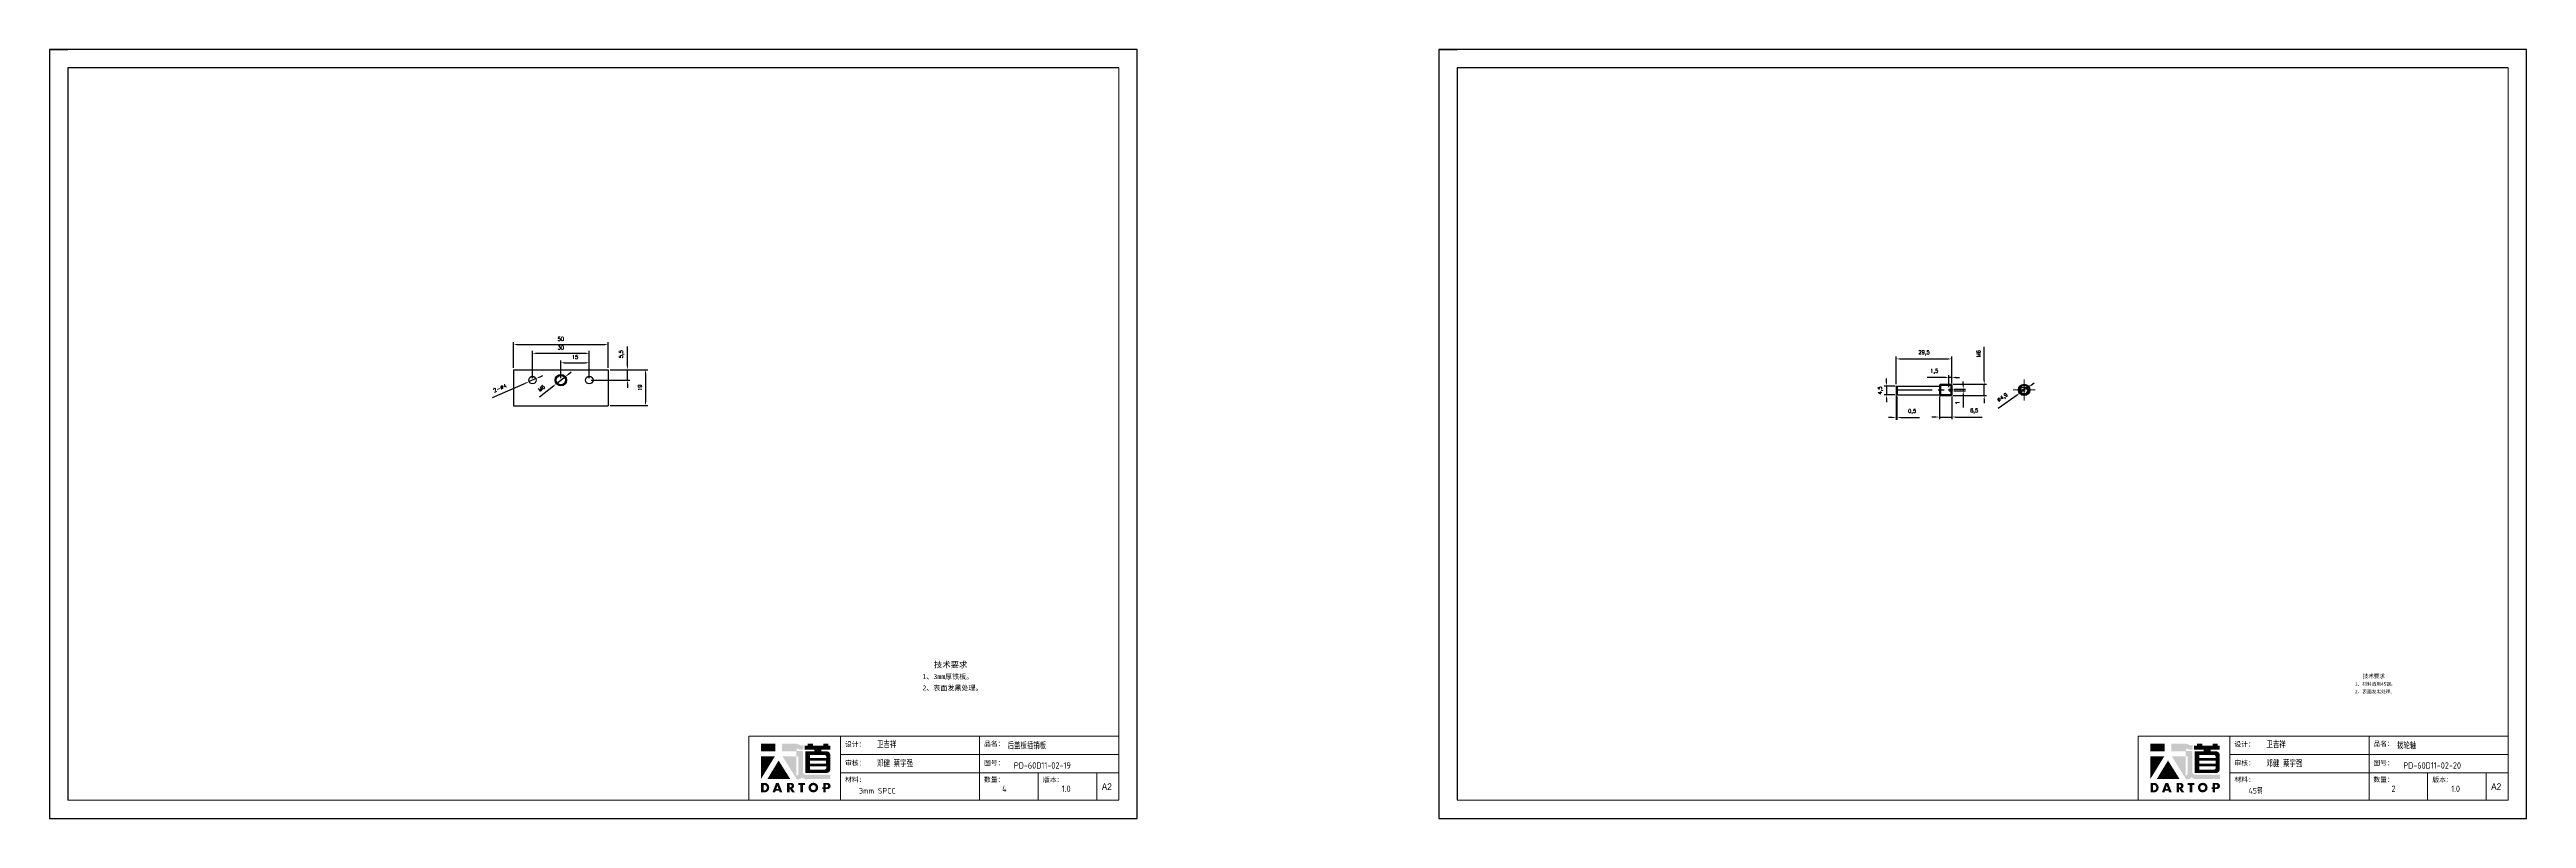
# Model space of a CAD drawing. Header units: millimetres. Extents: x -30327 to 34858, y 4015 to 75103.
# Drawn here: x 20509 to 21818, y 52753 to 53159 of the extents above; entities that cross this region are included whole.
import ezdxf

# ---------------------------------------------------------------- set-up
doc = ezdxf.new("R2010")
doc.units = ezdxf.units.MM
doc.linetypes.add('ACAD_ISO02W100', pattern=[15, 12, -3])
doc.linetypes.add('CENTER2', pattern=[28.575, 19.05, -3.175, 3.175, -3.175])
for name, color, linetype in [('3', 3, 'ACAD_ISO02W100'), ('print', 30, 'Continuous'), ('red', 1, 'CENTER2'), ('yellow', 2, 'Continuous')]:
    doc.layers.add(name, color=color, linetype=linetype)
for name, color, linetype, lineweight in [('A-TITLEBLOCK', 7, 'Continuous', 18), ('cen', 1, 'CENTER2', 9), ('dim', 2, 'Continuous', 9)]:
    doc.layers.add(name, color=color, linetype=linetype, lineweight=lineweight)
doc.styles.add('GB', font='GBENOR.SHX', dxfattribs={"bigfont": 'gbcbig.shx'})
doc.styles.add('HZ', font='')
doc.styles.add('SLDTEXTSTYLE0', font='simfang.ttf', dxfattribs={"bigfont": 'bigfont'})
doc.styles.add('SLDTEXTSTYLE1', font='Gothic.ttf', dxfattribs={"width": 0.913})
doc.styles.get("Standard").update_dxf_attribs({"font": 'txt', "bigfont": 'gbcbig.shx'})
doc.styles.get('HZ').set_extended_font_data('SimSun')
doc.dimstyles.new('mini', dxfattribs={"dimtxt": 2, "dimasz": 2, "dimexe": 1.25, "dimexo": 1, "dimgap": 2, "dimtad": 1, "dimtxsty": 'Standard', "dimcen": 2.5, "dimadec": 0, "dimazin": 0, "dimtfac": 1, "dimtmove": 0, "dimatfit": 3, "dimfxl": 0, "dimarcsym": 0})

# ---------------------------------------------------------------- blocks, each defined once
blk = doc.blocks.new('*D392')
at = {"layer": 'Defpoints', "color": 0}
for p in [(20804.3, 53003.2), (20754.3, 52989.9), (20804.3, 52989.9)]:
    blk.add_point(p, dxfattribs=at)
at = {"layer": 'dim', "color": 0, "lineweight": -2}
for p, q in [((20754.3, 52990.9), (20754.3, 53004.4)), ((20756.3, 53003.2), (20802.3, 53003.2)), ((20804.3, 52990.9), (20804.3, 53004.4))]:
    blk.add_line(p, q, dxfattribs=at)
at = {"layer": 'dim', "color": 0}
for points in [[(20756.3, 53003.5), (20756.3, 53002.8), (20754.3, 53003.2)], [(20802.3, 53003.5), (20802.3, 53002.8), (20804.3, 53003.2)]]:
    blk.add_solid(points, dxfattribs=at)
at = {"layer": 'dim', "color": 0, "insert": (20779.3, 53006.2), "char_height": 2, "attachment_point": 5}
blk.add_mtext('50', dxfattribs=at)
blk = doc.blocks.new('*D393')
at = {"layer": 'Defpoints', "color": 0}
for p in [(20804.3, 52989.9), (20804.3, 52970.9), (20824.1, 52970.9)]:
    blk.add_point(p, dxfattribs=at)
at = {"layer": 'dim', "color": 0, "lineweight": -2}
for p, q in [((20805.3, 52989.9), (20825.3, 52989.9)), ((20824.1, 52987.9), (20824.1, 52972.9)), ((20805.3, 52970.9), (20825.3, 52970.9))]:
    blk.add_line(p, q, dxfattribs=at)
at = {"layer": 'dim', "color": 0}
for points in [[(20823.7, 52987.9), (20824.4, 52987.9), (20824.1, 52989.9)], [(20823.7, 52972.9), (20824.4, 52972.9), (20824.1, 52970.9)]]:
    blk.add_solid(points, dxfattribs=at)
at = {"layer": 'dim', "color": 0, "insert": (20821.1, 52980.4), "char_height": 2, "attachment_point": 5, "rotation": 90}
blk.add_mtext('19', dxfattribs=at)
blk = doc.blocks.new('*D394')
at = {"layer": 'Defpoints', "color": 0}
for p in [(20794.3, 52984.4), (20804.3, 52989.9), (20814.6, 52989.9)]:
    blk.add_point(p, dxfattribs=at)
at = {"layer": 'dim', "color": 0, "lineweight": -2}
for p, q in [((20814.6, 52991.9), (20814.6, 53002.2)), ((20795.3, 52984.4), (20815.8, 52984.4)), ((20805.3, 52989.9), (20815.8, 52989.9)), ((20814.6, 52984.4), (20814.6, 52989.9)), ((20814.6, 52982.4), (20814.6, 52980.4))]:
    blk.add_line(p, q, dxfattribs=at)
at = {"layer": 'dim', "color": 0}
for points in [[(20814.2, 52991.9), (20814.9, 52991.9), (20814.6, 52989.9)], [(20814.2, 52982.4), (20814.9, 52982.4), (20814.6, 52984.4)]]:
    blk.add_solid(points, dxfattribs=at)
at = {"layer": 'dim', "color": 0, "insert": (20811.4, 52998.1), "char_height": 2, "attachment_point": 5, "rotation": 90}
blk.add_mtext('5,5', dxfattribs=at)
blk = doc.blocks.new('*D395')
at = {"layer": 'Defpoints', "color": 0}
for p in [(20794.3, 52998.6), (20764.3, 52984.4), (20794.3, 52984.4)]:
    blk.add_point(p, dxfattribs=at)
at = {"layer": 'dim', "color": 0, "lineweight": -2}
for p, q in [((20764.3, 52985.4), (20764.3, 52999.8)), ((20766.3, 52998.6), (20792.3, 52998.6)), ((20794.3, 52985.4), (20794.3, 52999.8))]:
    blk.add_line(p, q, dxfattribs=at)
at = {"layer": 'dim', "color": 0}
for points in [[(20766.3, 52998.9), (20766.3, 52998.2), (20764.3, 52998.6)], [(20792.3, 52998.9), (20792.3, 52998.2), (20794.3, 52998.6)]]:
    blk.add_solid(points, dxfattribs=at)
at = {"layer": 'dim', "color": 0, "insert": (20779.3, 53001.6), "char_height": 2, "attachment_point": 5}
blk.add_mtext('30', dxfattribs=at)
blk = doc.blocks.new('*D396')
at = {"layer": 'Defpoints', "color": 0}
for p in [(20779.3, 52984.4), (20794.3, 52993.6), (20794.3, 52985.4)]:
    blk.add_point(p, dxfattribs=at)
at = {"layer": 'dim', "color": 0, "lineweight": -2}
for p, q in [((20779.3, 52985.4), (20779.3, 52994.8)), ((20794.3, 52986.4), (20794.3, 52994.8)), ((20781.3, 52993.6), (20792.3, 52993.6))]:
    blk.add_line(p, q, dxfattribs=at)
at = {"layer": 'dim', "color": 0}
for points in [[(20781.3, 52993.9), (20781.3, 52993.2), (20779.3, 52993.6)], [(20792.3, 52993.9), (20792.3, 52993.2), (20794.3, 52993.6)]]:
    blk.add_solid(points, dxfattribs=at)
at = {"layer": 'dim', "color": 0, "insert": (20786.8, 52996.6), "char_height": 2, "attachment_point": 5}
blk.add_mtext('15', dxfattribs=at)
blk = doc.blocks.new('*D397')
at = {"layer": 'Defpoints', "color": 0}
for p in [(20762.5, 52983.6), (20766.2, 52985.2)]:
    blk.add_point(p, dxfattribs=at)
at = {"layer": 'dim', "color": 0, "lineweight": -2}
for p, q in [((20743.1, 52975.2), (20760.7, 52982.8)), ((20766.2, 52985.2), (20762.5, 52983.6)), ((20768, 52986), (20769.8, 52986.8))]:
    blk.add_line(p, q, dxfattribs=at)
at = {"layer": 'dim', "color": 0}
for points in [[(20760.5, 52983.1), (20760.8, 52982.5), (20762.5, 52983.6)], [(20767.9, 52986.3), (20768.1, 52985.7), (20766.2, 52985.2)]]:
    blk.add_solid(points, dxfattribs=at)
at = {"layer": 'dim', "color": 0, "insert": (20747.1, 52980.2), "char_height": 2, "attachment_point": 5, "rotation": 23.3501}
blk.add_mtext('2-∅4', dxfattribs=at)
blk = doc.blocks.new('*D398')
at = {"layer": 'Defpoints', "color": 0}
for p in [(20777, 52982.5), (20781.7, 52986.2)]:
    blk.add_point(p, dxfattribs=at)
at = {"layer": 'dim', "color": 0, "lineweight": -2}
for p, q in [((20768.1, 52975.5), (20775.4, 52981.3)), ((20781.7, 52986.2), (20777, 52982.5)), ((20783.3, 52987.5), (20784.8, 52988.7))]:
    blk.add_line(p, q, dxfattribs=at)
at = {"layer": 'dim', "color": 0}
for points in [[(20775.2, 52981.5), (20775.6, 52981), (20777, 52982.5)], [(20783.1, 52987.8), (20783.5, 52987.2), (20781.7, 52986.2)]]:
    blk.add_solid(points, dxfattribs=at)
at = {"layer": 'dim', "color": 0, "insert": (20769.1, 52980.1), "char_height": 2, "attachment_point": 5, "rotation": 38.3338}
blk.add_mtext('M6', dxfattribs=at)
blk = doc.blocks.new('Dartop Logo')
at = {"true_color": 0xc40018}
h = blk.add_hatch(color=12, dxfattribs=at)
h.set_gradient(color1=(196, 0, 24), color2=(196, 0, 24), tint=1)
h.paths.add_polyline_path([(30.4, -3.9), (33.1, -5), (36, -5), (36, -1.2), (33.6, -1.2), (30.5, 0), (17.9, 0), (17.9, -6.5), (30.1, -6.5), (30.1, -6.6), (30.1, -10.8), (18.3, -10.8), (30.5, -30.3), (32.9, -30.3, 0.279375), (34.6, -28.6), (34.6, -28.5), (34.8, -28.5, 0.143145), (38.2, -30.2), (59.3, -30.2), (59.3, -26.5), (38.1, -26.5, -0.414214), (35.8, -24.2), (35.8, -6.3), (30.4, -6.3)])
h.paths.add_polyline_path([(30.2, -10.8), (31.8, -10.8), (31.8, -26, -0.088936), (30.9, -26.9), (30.2, -26.9)], flags=16)
h = blk.add_hatch(color=12, dxfattribs=at)
h.set_gradient(color1=(196, 0, 24), color2=(196, 0, 24), tint=1)
h.paths.add_polyline_path([(59.2, -1.7), (57.4, -1.7), (57.4, 0.1), (53.1, 0.1), (53.1, -1.6), (44.3, -1.6), (44.3, 0.2), (39.7, 0.2), (39.7, -1.7), (37.2, -1.7), (37.2, -5), (45.5, -5), (45.5, -6.4), (37.7, -6.4), (37.7, -24.9), (56.3, -24.9, 0.414214), (59.1, -22), (59.1, -9.4, 0.414214), (56.3, -6.5), (51.4, -6.5), (51.4, -5), (59.2, -5)])
h.paths.add_polyline_path([(54.2, -9.6, -0.414214), (55.7, -11), (55.7, -12.1), (41.8, -12.1), (41.8, -9.6)], flags=16)
h.paths.add_polyline_path([(55.6, -14.3), (55.6, -17), (41.9, -17), (41.9, -14.3)], flags=16)
h.paths.add_polyline_path([(55.7, -19.4), (55.7, -20.6, -0.414214), (54.3, -22), (41.9, -22), (41.9, -19.4)], flags=16)
h = blk.add_hatch(color=12, dxfattribs=at)
h.set_gradient(color1=(196, 0, 24), color2=(196, 0, 24), tint=1)
h.paths.add_polyline_path([(12.2, 0), (0, 0), (0, -6.4), (12.2, -6.4)])
h = blk.add_hatch(color=12, dxfattribs=at)
h.set_gradient(color1=(196, 0, 24), color2=(196, 0, 24), tint=1)
h.paths.add_polyline_path([(11.8, -10.8), (0, -10.8), (0, -30)])
h = blk.add_hatch(color=12, dxfattribs=at)
h.set_gradient(color1=(196, 0, 24), color2=(196, 0, 24), tint=1)
h.paths.add_polyline_path([(15, -14.3), (5.4, -30.2), (25, -30.2)])
at = {"true_color": 0x646464}
h = blk.add_hatch(color=251, dxfattribs=at)
h.set_gradient(color1=(100, 100, 100), color2=(100, 100, 100), tint=1)
h.paths.add_polyline_path([(4.1, -33.4), (0.1, -33.4), (0.1, -41.5), (3.5, -41.5, 0.793016)])
h.paths.add_polyline_path([(3.6, -39.7), (2.2, -39.7), (2.2, -35.2), (3.4, -35.2, -0.671361)], flags=16)
h = blk.add_hatch(color=251, dxfattribs=at)
h.set_gradient(color1=(100, 100, 100), color2=(100, 100, 100), tint=1)
h.paths.add_polyline_path([(15.1, -33.4), (12.8, -33.4), (9.8, -41.5), (12, -41.5), (12.5, -40.1), (15.5, -40.1), (16, -41.5), (18.2, -41.5)])
h.paths.add_polyline_path([(14.9, -38.5), (13.1, -38.5), (14, -35.9)], flags=16)
h = blk.add_hatch(color=251, dxfattribs=at)
h.set_gradient(color1=(100, 100, 100), color2=(100, 100, 100), tint=1)
h.paths.add_polyline_path([(26.3, -33.4), (22.3, -33.4), (22.3, -41.5), (24.4, -41.5), (24.4, -38.3), (26.6, -41.5), (29.1, -41.5), (26.6, -38.3, 0.744055)])
h.paths.add_polyline_path([(24.4, -37.1), (24.4, -34.9), (25.3, -34.9, -0.796809), (25.3, -37.1)], flags=16)
h = blk.add_hatch(color=251, dxfattribs=at)
h.set_gradient(color1=(100, 100, 100), color2=(100, 100, 100), tint=1)
h.paths.add_polyline_path([(37.4, -33.4), (31.9, -33.4), (31.9, -35.2), (33.6, -35.2), (33.6, -41.5), (35.7, -41.5), (35.7, -35.2), (37.4, -35.2)])
h = blk.add_hatch(color=251, dxfattribs=at)
h.set_gradient(color1=(100, 100, 100), color2=(100, 100, 100), tint=1)
h.paths.add_polyline_path([(40.5, -37.4, 1), (48.8, -37.4, 1)])
h.paths.add_polyline_path([(46.8, -37.4, -1), (42.5, -37.4, -1)], flags=16)
h = blk.add_hatch(color=251, dxfattribs=at)
h.set_gradient(color1=(100, 100, 100), color2=(100, 100, 100), tint=1)
h.paths.add_polyline_path([(56.9, -33.4), (56.7, -33.4), (53.2, -33.4), (53.2, -37.2), (52.3, -37.2), (52.3, -38.7), (53.2, -38.7), (53.2, -41.5), (55.2, -41.5), (55.2, -38.7), (57.5, -38.7, 0.812304)])
h.paths.add_polyline_path([(55.2, -37.2), (55.2, -35), (56.4, -35, -0.778213), (56.3, -37.2)], flags=16)
blk = doc.blocks.new('DT-A2-TITLE')
for p, q in [((594, 420), (0, 420)), ((0, 420), (0, 420)), ((0, 420), (0, 0)), ((0, 420), (10, 420)), ((594, 0), (594, 420)), ((10, 410), (10, 10)), ((584, 410), (10, 410))]:
    blk.add_line(p, q)
at = {"layer": 'A-TITLEBLOCK', "color": 7}
for p, q in [((584, 410), (584, 10)), ((594, 0), (594, 297)), ((382, 10), (382, 45)), ((584, 45), (382, 45)), ((432, 45), (432, 10)), ((508, 45), (508, 10)), ((584, 35), (432, 35)), ((432, 25), (584.1, 25)), ((540, 10), (540, 25)), ((572, 10), (572, 25)), ((0, 0), (594, 0)), ((10, 10), (584, 10))]:
    blk.add_line(p, q, dxfattribs=at)
at = {"layer": 'A-TITLEBLOCK', "xscale": 0.6400000000000001, "yscale": 0.6400000000000001, "zscale": 0.6400000000000001}
blk.add_blockref('Dartop Logo', (388.6, 40.8), dxfattribs=at)
at = {"style": 'GB'}
for tag, p, height in [('#设计', (452, 38.5), 3.5), ('#品名', (523.3, 37.9), 3.5), ('#审核', (452, 28.1), 3.5), ('#图号', (526.7, 27.2), 3.5), ('#材料说明', (442.1, 13.6), 3), ('#数量', (520.3, 14.5), 3.5), ('#版本', (552.9, 14.5), 3.5)]:
    blk.add_attdef(tag, p, '', height=height, dxfattribs=at)
at = {"layer": 'A-TITLEBLOCK', "color": 7, "attachment_point": 1}
for s, insert, char_height, style in [('设计：', (434.5, 41.9), 2.65, 'SLDTEXTSTYLE0'), ('品名：', (510.4, 42.2), 2.65, 'SLDTEXTSTYLE0'), ('审核：', (434.5, 31.6), 2.65, 'SLDTEXTSTYLE0'), ('图号：', (510.4, 31.7), 2.65, 'SLDTEXTSTYLE0'), ('材料:', (434.5, 22.6), 2.65, 'SLDTEXTSTYLE0'), ('数量：', (510.4, 22.6), 2.65, 'SLDTEXTSTYLE0'), ('版本：', (542.6, 22.5), 2.65, 'SLDTEXTSTYLE0'), ('A2', (574.7, 19.2), 3.7, 'SLDTEXTSTYLE1')]:
    blk.add_mtext(s, dxfattribs=dict(at, insert=insert, char_height=char_height, style=style))
blk = doc.blocks.new('*D1350')
at = {"layer": 'Defpoints', "color": 0}
for p in [(21485, 52977.2), (21485.5, 52976.7), (21485, 52964.6)]:
    blk.add_point(p, dxfattribs=at)
at = {"layer": 'yellow', "color": 0, "lineweight": -2}
for p, q in [((21485, 52976.2), (21485, 52963.4)), ((21485.5, 52975.7), (21485.5, 52963.4)), ((21483, 52964.6), (21481, 52964.6)), ((21485, 52964.6), (21485.5, 52964.6)), ((21487.5, 52964.6), (21497.5, 52964.6))]:
    blk.add_line(p, q, dxfattribs=at)
at = {"layer": 'yellow', "color": 0}
for points in [[(21483, 52965), (21483, 52964.3), (21485, 52964.6)], [(21487.5, 52965), (21487.5, 52964.3), (21485.5, 52964.6)]]:
    blk.add_solid(points, dxfattribs=at)
at = {"layer": 'yellow', "color": 0, "insert": (21493.5, 52967.8), "char_height": 2, "attachment_point": 5}
blk.add_mtext('0,5', dxfattribs=at)
blk = doc.blocks.new('*D1351')
at = {"layer": 'Defpoints', "color": 0}
for p in [(21480, 52976.7), (21485.5, 52981.2), (21485.5, 52976.7)]:
    blk.add_point(p, dxfattribs=at)
at = {"layer": 'yellow', "color": 0, "lineweight": -2}
for p, q in [((21480, 52983.2), (21480, 52985.2)), ((21484.5, 52981.2), (21478.7, 52981.2)), ((21484.5, 52976.7), (21478.7, 52976.7)), ((21480, 52981.2), (21480, 52976.7)), ((21480, 52974.7), (21480, 52972.7))]:
    blk.add_line(p, q, dxfattribs=at)
at = {"layer": 'yellow', "color": 0}
for points in [[(21479.7, 52983.2), (21480.3, 52983.2), (21480, 52981.2)], [(21479.7, 52974.7), (21480.3, 52974.7), (21480, 52976.7)]]:
    blk.add_solid(points, dxfattribs=at)
at = {"layer": 'yellow', "color": 0, "insert": (21476.8, 52978.9), "char_height": 2, "attachment_point": 5, "rotation": 90}
blk.add_mtext('4,5', dxfattribs=at)
blk = doc.blocks.new('*D1352')
at = {"layer": 'Defpoints', "color": 0}
for p in [(21513, 52985.8), (21514.5, 52981.7), (21513, 52979.7)]:
    blk.add_point(p, dxfattribs=at)
at = {"layer": 'yellow', "color": 0, "lineweight": -2}
for p, q in [((21511, 52985.8), (21501.4, 52985.8)), ((21513, 52980.7), (21513, 52987.1)), ((21514.5, 52985.8), (21513, 52985.8)), ((21514.5, 52982.7), (21514.5, 52987.1)), ((21516.5, 52985.8), (21518.5, 52985.8))]:
    blk.add_line(p, q, dxfattribs=at)
at = {"layer": 'yellow', "color": 0}
for points in [[(21511, 52986.2), (21511, 52985.5), (21513, 52985.8)], [(21516.5, 52986.2), (21516.5, 52985.5), (21514.5, 52985.8)]]:
    blk.add_solid(points, dxfattribs=at)
at = {"layer": 'yellow', "color": 0, "insert": (21505.2, 52989), "char_height": 2, "attachment_point": 5}
blk.add_mtext('1,5', dxfattribs=at)
blk = doc.blocks.new('*D1353')
at = {"layer": 'Defpoints', "color": 0}
for p in [(21508, 52976.7), (21514.5, 52976.7), (21514.5, 52964.9)]:
    blk.add_point(p, dxfattribs=at)
at = {"layer": 'yellow', "color": 0, "lineweight": -2}
for p, q in [((21508, 52975.7), (21508, 52963.7)), ((21514.5, 52975.7), (21514.5, 52963.7)), ((21506, 52964.9), (21504, 52964.9)), ((21508, 52964.9), (21514.5, 52964.9)), ((21516.5, 52964.9), (21530.5, 52964.9))]:
    blk.add_line(p, q, dxfattribs=at)
at = {"layer": 'yellow', "color": 0}
for points in [[(21506, 52965.2), (21506, 52964.6), (21508, 52964.9)], [(21516.5, 52965.2), (21516.5, 52964.6), (21514.5, 52964.9)]]:
    blk.add_solid(points, dxfattribs=at)
at = {"layer": 'yellow', "color": 0, "insert": (21526.3, 52968.1), "char_height": 2, "attachment_point": 5}
blk.add_mtext('6,5', dxfattribs=at)
blk = doc.blocks.new('*D1354')
at = {"layer": 'Defpoints', "color": 0}
for p in [(21514.5, 52995.6), (21514.5, 52981.7), (21485, 52981.2)]:
    blk.add_point(p, dxfattribs=at)
at = {"layer": 'yellow', "color": 0, "lineweight": -2}
for p, q in [((21485, 52982.2), (21485, 52996.9)), ((21487, 52995.6), (21512.5, 52995.6)), ((21514.5, 52982.7), (21514.5, 52996.9))]:
    blk.add_line(p, q, dxfattribs=at)
at = {"layer": 'yellow', "color": 0}
for points in [[(21487, 52995.9), (21487, 52995.3), (21485, 52995.6)], [(21512.5, 52995.9), (21512.5, 52995.3), (21514.5, 52995.6)]]:
    blk.add_solid(points, dxfattribs=at)
at = {"layer": 'yellow', "color": 0, "insert": (21499.8, 52998.8), "char_height": 2, "attachment_point": 5}
blk.add_mtext('29,5', dxfattribs=at)
blk = doc.blocks.new('*D1355')
at = {"layer": 'Defpoints', "color": 0}
for p in [(21514.5, 52979.7), (21514.5, 52978.7), (21520.5, 52978.7)]:
    blk.add_point(p, dxfattribs=at)
at = {"layer": 'yellow', "color": 0, "lineweight": -2}
for p, q in [((21520.5, 52981.7), (21520.5, 52983.7)), ((21515.5, 52979.7), (21521.8, 52979.7)), ((21515.5, 52978.7), (21521.8, 52978.7)), ((21520.5, 52979.7), (21520.5, 52978.7)), ((21520.5, 52976.7), (21520.5, 52970))]:
    blk.add_line(p, q, dxfattribs=at)
at = {"layer": 'yellow', "color": 0}
for points in [[(21520.2, 52981.7), (21520.9, 52981.7), (21520.5, 52979.7)], [(21520.2, 52976.7), (21520.9, 52976.7), (21520.5, 52978.7)]]:
    blk.add_solid(points, dxfattribs=at)
at = {"layer": 'yellow', "color": 0, "insert": (21517.5, 52972.4), "char_height": 2, "attachment_point": 5, "rotation": 90}
blk.add_mtext('1', dxfattribs=at)
blk = doc.blocks.new('*D1356')
at = {"layer": 'Defpoints', "color": 0}
for p in [(21514, 52982.2), (21514, 52976.2), (21531.6, 52976.2)]:
    blk.add_point(p, dxfattribs=at)
at = {"layer": 'yellow', "color": 0, "lineweight": -2}
for p, q in [((21531.6, 52984.2), (21531.6, 53002)), ((21515, 52982.2), (21532.9, 52982.2)), ((21531.6, 52976.2), (21531.6, 52982.2)), ((21515, 52976.2), (21532.9, 52976.2)), ((21531.6, 52974.2), (21531.6, 52972.2))]:
    blk.add_line(p, q, dxfattribs=at)
at = {"layer": 'yellow', "color": 0}
for points in [[(21531.3, 52984.2), (21532, 52984.2), (21531.6, 52982.2)], [(21531.3, 52974.2), (21532, 52974.2), (21531.6, 52976.2)]]:
    blk.add_solid(points, dxfattribs=at)
at = {"layer": 'yellow', "color": 0, "insert": (21528.6, 52998.4), "char_height": 2, "attachment_point": 5, "rotation": 90}
blk.add_mtext('M6', dxfattribs=at)
blk = doc.blocks.new('*D1357')
at = {"layer": 'Defpoints', "color": 0}
for p in [(21550.7, 52977.8), (21554.7, 52980.6)]:
    blk.add_point(p, dxfattribs=at)
at = {"layer": 'yellow', "color": 0, "lineweight": -2}
for p, q in [((21556.4, 52981.8), (21558, 52982.9)), ((21539, 52969.5), (21549.1, 52976.6)), ((21554.7, 52980.6), (21550.7, 52977.8))]:
    blk.add_line(p, q, dxfattribs=at)
at = {"layer": 'yellow', "color": 0}
for points in [[(21556.2, 52982), (21556.6, 52981.5), (21554.7, 52980.6)], [(21548.9, 52976.9), (21549.3, 52976.4), (21550.7, 52977.8)]]:
    blk.add_solid(points, dxfattribs=at)
at = {"layer": 'yellow', "color": 0, "insert": (21541.4, 52975.1), "char_height": 2, "attachment_point": 5, "rotation": 35.2422}
blk.add_mtext('∅4,9', dxfattribs=at)

msp = doc.modelspace()

# ---------------------------------------------------------------- linework, layer by layer
for p, q in [((20754.336, 52989.8892), (20754.336, 52970.8892)), ((20754.336, 52989.8892), (20804.336, 52989.8892)), ((20804.336, 52989.8892), (20804.336, 52970.8892)), ((21508.5496, 52982.1903), (21508.0496, 52981.6903)), ((21508.0496, 52981.6903), (21514.5496, 52981.6903)), ((21508.0496, 52981.6903), (21508.0496, 52976.6903)), ((21508.5496, 52982.1903), (21514.0496, 52982.1903)), ((21508.5496, 52982.1903), (21508.5496, 52976.1903)), ((21514.0496, 52982.1903), (21514.0496, 52979.6903)), ((21514.0496, 52982.1903), (21514.5496, 52981.6903)), ((21514.5496, 52981.6903), (21514.5496, 52979.6903)), ((20754.336, 52970.8892), (20804.336, 52970.8892)), ((21485.0496, 52981.1903), (21508.0496, 52981.1903)), ((21485.0496, 52981.1903), (21485.0496, 52977.1903)), ((21485.0496, 52977.1903), (21485.5496, 52976.6903)), ((21485.5496, 52981.1903), (21485.5496, 52976.6903)), ((21485.5496, 52976.6903), (21508.0496, 52976.6903)), ((21514.5496, 52976.6903), (21508.0496, 52976.6903)), ((21508.0496, 52976.6903), (21508.5496, 52976.1903)), ((21508.5496, 52976.1903), (21514.0496, 52976.1903)), ((21513.0496, 52978.6903), (21513.0496, 52979.6903)), ((21513.0496, 52979.6903), (21514.5496, 52979.6903)), ((21513.0496, 52978.6903), (21514.5496, 52978.6903)), ((21514.0496, 52978.6903), (21514.0496, 52976.1903)), ((21514.0496, 52976.1903), (21514.5496, 52976.6903)), ((21514.5496, 52978.6903), (21514.5496, 52976.6903)), ((21550.8037, 52980.6903), (21554.678, 52980.6903))]:
    msp.add_line(p, q)
for centre, radius in [((20764.336, 52984.3892), 2), ((20779.336, 52984.3892), 3), ((20779.336, 52984.3892), 2.5), ((20794.336, 52984.3892), 2), ((21552.7408, 52979.1903), 3)]:
    msp.add_circle(centre, radius)
for radius, start, end in [(2.45, 38.2697717, 37.7520013), (2, 131.4096221, 48.5903779)]:
    msp.add_arc((21552.7408, 52979.1903), radius, start, end)
at = {"layer": '3'}
for p, q in [((21549.7828, 52979.6903), (21551.1463, 52979.6903)), ((21549.7828, 52978.6903), (21550.9933, 52978.6903)), ((21551.8605, 52978.6903), (21553.2549, 52978.6903)), ((21551.9285, 52979.6903), (21553.3399, 52979.6903)), ((21554.0201, 52979.6903), (21555.6989, 52979.6903)), ((21554.5302, 52978.6903), (21555.6989, 52978.6903))]:
    msp.add_line(p, q, dxfattribs=at)
at = {"layer": 'cen'}
for p, q in [((21552.7408, 52984.7596), (21552.7408, 52973.5922)), ((21546.8936, 52979.1903), (21552.7408, 52979.1903)), ((21554.7408, 52979.1903), (21558.5147, 52979.1903))]:
    msp.add_line(p, q, dxfattribs=at)
at = {"layer": 'print'}
for points in [[(20509.0659, 52752.7093), (21083.8678, 52752.7093), (21083.8678, 53159.1349), (20509.0659, 53159.1349)], [(21243.4127, 52752.7093), (21818.2147, 52752.7093), (21818.2147, 53159.1349), (21243.4127, 53159.1349)]]:
    msp.add_lwpolyline(points, close=True, dxfattribs=at)
at = {"layer": 'red'}
msp.add_line((21485.0496, 52979.1903), (21515.0496, 52979.1903), dxfattribs=at)

# ---------------------------------------------------------------- block references
at = {"xscale": 0.9676800000000001, "yscale": 0.9676800000000001, "zscale": 0.9676800000000001}
for p, values in [((20509.0659, 52752.7093), {'#设计': '卫吉祥', '#审核': '邓健 蔡宇强', '#材料说明': '3mm SPCC', '#品名': '后盖板插销板', '#图号': 'PD-60D11-02-19', '#数量': '4', '#版本': '1.0'}), ((21243.4127, 52752.7093), {'#设计': '卫吉祥', '#审核': '邓健 蔡宇强', '#材料说明': '45钢', '#品名': '拨轮轴', '#图号': 'PD-60D11-02-20', '#数量': '2', '#版本': '1.0'})]:
    msp.add_blockref('DT-A2-TITLE', p, dxfattribs=at).add_auto_attribs(values)

# ---------------------------------------------------------------- texts
at = {"layer": 'yellow', "style": 'HZ'}
for s, height, p in [('1、3mm厚铁板。', 2.646, (20970.4514, 52826.3911)), ('技术要求', 3.15, (20976.5362, 52832.4533)), ('1、材料选用45钢。', 1.764, (21727.61, 52822.8653)), ('技术要求', 2.1, (21731.6666, 52826.9068)), ('2、表面发黑处理。', 2.646, (20970.4514, 52820.4095)), ('2、表面发黑处理。', 1.764, (21727.61, 52818.8776))]:
    msp.add_text(s, height=height, dxfattribs=at).set_placement(p)

# ---------------------------------------------------------------- dimensions: what is measured, and where the dimension line sits
at = {"layer": 'dim'}
for base, p1, p2, picture, middle in [((20804.336, 53003.1805), (20754.336, 52989.8892), (20804.336, 52989.8892), '*D392', (20779.336, 53006.1805)), ((20794.336, 52993.5618), (20779.336, 52984.3892), (20794.336, 52985.3892), '*D396', (20786.836, 52996.5618))]:
    dim = msp.add_linear_dim(base=base, p1=p1, p2=p2, dimstyle='mini', dxfattribs=at)
    dim.commit()
    dim.dimension.update_dxf_attribs({"geometry": picture, "text_midpoint": middle})
dim = msp.add_linear_dim(base=(20794.336, 52998.5508), p1=(20764.336, 52984.3892), p2=(20794.336, 52984.3892), dimstyle='mini', dxfattribs=at)
dim.commit()
dim.dimension.update_dxf_attribs({"geometry": '*D395', "text_midpoint": (20779.336, 52998.5508), "dimtype": 160})
for base, p1, p2, picture, middle in [((20814.5515, 52989.8892), (20794.336, 52984.3892), (20804.336, 52989.8892), '*D394', (20811.3849, 52998.0558)), ((20824.0687, 52970.8892), (20804.336, 52989.8892), (20804.336, 52970.8892), '*D393', (20821.0687, 52980.3892))]:
    dim = msp.add_linear_dim(base=base, p1=p1, p2=p2, angle=90, dimstyle='mini', dxfattribs=at)
    dim.commit()
    dim.dimension.update_dxf_attribs({"geometry": picture, "text_midpoint": middle})
dim = msp.add_diameter_dim_2p(p1=(20766.1722, 52985.1819), p2=(20762.4998, 52983.5965), text='2-<>', dimstyle='mini', dxfattribs=at)
dim.commit()
dim.dimension.update_dxf_attribs({"geometry": '*D397', "text_midpoint": (20748.2601, 52977.4491), "dimtype": 163})
dim = msp.add_diameter_dim_2p(p1=(20781.6893, 52986.2499), p2=(20776.9828, 52982.5284), text='M6', dimstyle='mini', dxfattribs=at)
dim.commit()
dim.dimension.update_dxf_attribs({"geometry": '*D398', "text_midpoint": (20769.1083, 52980.1265)})
at = {"layer": 'yellow'}
for base, p1, p2, picture, middle in [((21514.5496, 52995.6077), (21485.0496, 52981.1903), (21514.5496, 52981.6903), '*D1354', (21499.7996, 52995.6077)), ((21485.0496, 52964.6362), (21485.5496, 52976.6903), (21485.0496, 52977.1903), '*D1350', (21493.5496, 52964.6362)), ((21514.5496, 52964.903), (21508.0496, 52976.6903), (21514.5496, 52976.6903), '*D1353', (21526.3412, 52964.903))]:
    dim = msp.add_linear_dim(base=base, p1=p1, p2=p2, dimstyle='mini', dxfattribs=at)
    dim.commit()
    dim.dimension.update_dxf_attribs({"geometry": picture, "text_midpoint": middle, "dimtype": 160})
dim = msp.add_linear_dim(base=(21531.6185, 52976.1903), p1=(21514.0496, 52982.1903), p2=(21514.0496, 52976.1903), angle=90, text='M6', dimstyle='mini', dxfattribs=at)
dim.commit()
dim.dimension.update_dxf_attribs({"geometry": '*D1356', "text_midpoint": (21531.6185, 52998.357), "dimtype": 160})
dim = msp.add_linear_dim(base=(21479.9844, 52976.6903), p1=(21485.5496, 52981.1903), p2=(21485.5496, 52976.6903), angle=90, dimstyle='mini', dxfattribs=at)
dim.commit()
dim.dimension.update_dxf_attribs({"geometry": '*D1351', "text_midpoint": (21479.9844, 52978.9403), "dimtype": 160})
dim = msp.add_linear_dim(base=(21513.0496, 52985.8171), p1=(21514.5496, 52981.6903), p2=(21513.0496, 52979.6903), dimstyle='mini', dxfattribs=at)
dim.commit()
dim.dimension.update_dxf_attribs({"geometry": '*D1352', "text_midpoint": (21505.2162, 52988.9838)})
dim = msp.add_linear_dim(base=(21520.5333, 52978.6903), p1=(21514.5496, 52979.6903), p2=(21514.5496, 52978.6903), angle=90, dimstyle='mini', dxfattribs=at)
dim.commit()
dim.dimension.update_dxf_attribs({"geometry": '*D1355', "text_midpoint": (21517.5333, 52972.357)})
dim = msp.add_diameter_dim_2p(p1=(21554.7418, 52980.6041), p2=(21550.7399, 52977.7766), dimstyle='mini', dxfattribs=at)
dim.commit()
dim.dimension.update_dxf_attribs({"geometry": '*D1357', "text_midpoint": (21541.426, 52975.0734)})

doc.saveas('drawing.dxf')
